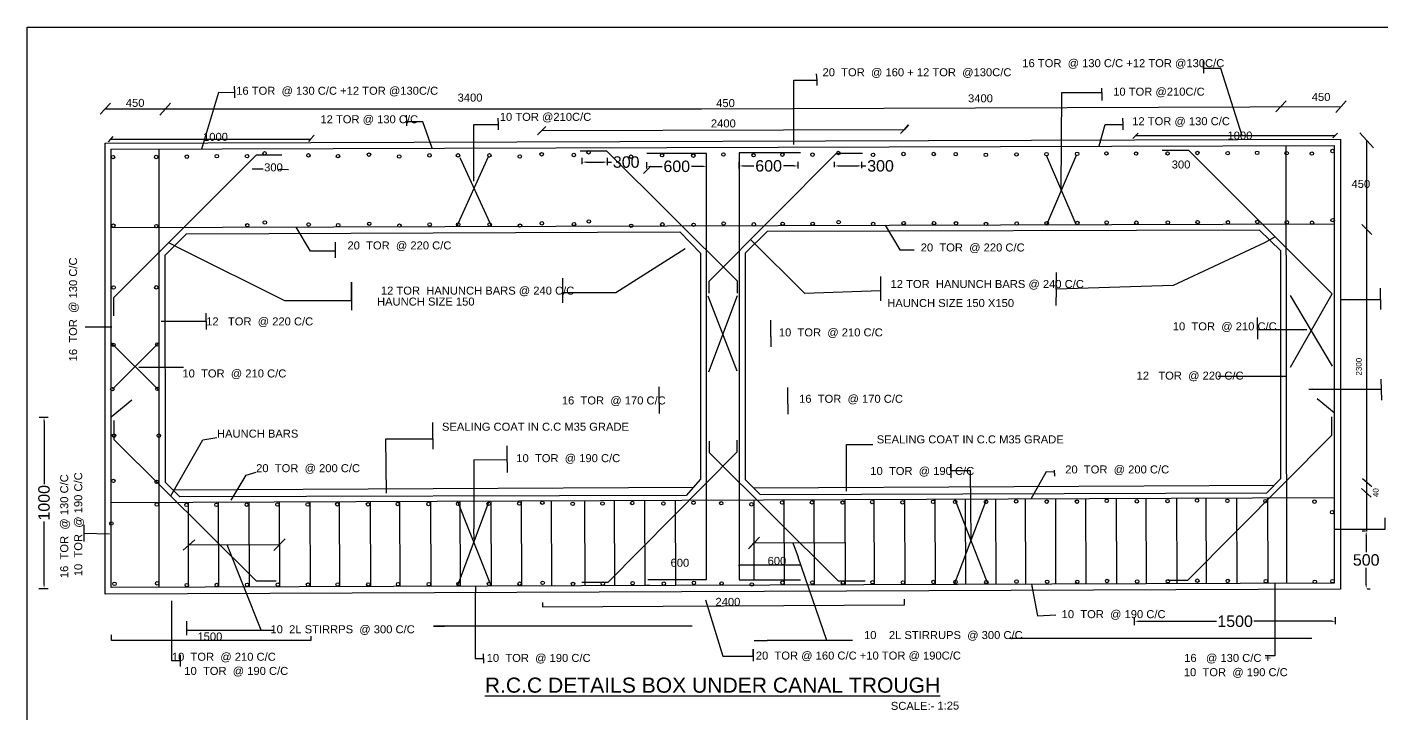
# Model space of a CAD drawing. Header units: inches. Extents: x 77.3 to 167.4, y 41.8 to 104.8.
# Drawn here: x 77.4 to 136.6, y 74.7 to 104.8 of the extents above; entities that cross this region are included whole.
import ezdxf

# ---------------------------------------------------------------- set-up
doc = ezdxf.new("R2010")
doc.units = ezdxf.units.IN
doc.header["$MEASUREMENT"] = 0
doc.layers.add('DRAWING', color=7, linetype='Continuous')
doc.styles.get("Standard").update_dxf_attribs({"font": 'arial.ttf'})
doc.dimstyles.get("Standard").update_dxf_attribs({"dimtxt": 0.18, "dimasz": 0.18, "dimexe": 0.18, "dimexo": 0.0625, "dimgap": 0.09, "dimtad": 0, "dimtih": 1, "dimtoh": 1, "dimdec": 4, "dimzin": 0, "dimdsep": 46, "dimtxsty": 'Standard', "dimcen": 0.09, "dimadec": 0, "dimazin": 0, "dimtfac": 1, "dimtdec": 4, "dimtofl": 0, "dimtmove": 0, "dimatfit": 3, "dimfxl": 1, "dimtolj": 1, "dimtzin": 0, "dimarcsym": 0})

# ---------------------------------------------------------------- blocks, each defined once
blk = doc.blocks.new('*D12')
at = {"layer": 'Defpoints', "color": 0, "transparency": 16777216}
for p in [(77.876, 87.7), (77.852, 80.217), (78.146, 80.217)]:
    blk.add_point(p, dxfattribs=at)
at = {"layer": 'DRAWING', "color": 0, "lineweight": -2, "transparency": 16777216}
for p, q in [((77.938, 87.7), (78.326, 87.7)), ((78.146, 87.52), (78.146, 84.771)), ((78.146, 80.397), (78.146, 83.146)), ((77.915, 80.217), (78.326, 80.217))]:
    blk.add_line(p, q, dxfattribs=at)
at = {"layer": 'DRAWING', "color": 0, "transparency": 16777216}
for points in [[(78.116, 87.52), (78.176, 87.52), (78.146, 87.7)], [(78.116, 80.397), (78.176, 80.397), (78.146, 80.217)]]:
    blk.add_solid(points, dxfattribs=at)
at = {"layer": 'DRAWING', "color": 0, "transparency": 16777216, "insert": (78.146, 83.959), "char_height": 0.5, "attachment_point": 5, "rotation": 90}
blk.add_mtext('\\A1;1000', dxfattribs=at)
blk = doc.blocks.new('*D13')
at = {"layer": 'Defpoints', "color": 0, "transparency": 16777216}
for p in [(135.984, 82.716), (135.944, 80.197), (135.957, 80.197)]:
    blk.add_point(p, dxfattribs=at)
at = {"layer": 'DRAWING', "color": 0, "lineweight": -2, "transparency": 16777216}
for p, q in [((135.921, 82.716), (135.777, 82.716)), ((135.957, 82.536), (135.957, 81.802)), ((135.957, 80.377), (135.957, 81.111)), ((136.006, 80.197), (136.137, 80.197))]:
    blk.add_line(p, q, dxfattribs=at)
at = {"layer": 'DRAWING', "color": 0, "transparency": 16777216}
for points in [[(135.927, 82.536), (135.987, 82.536), (135.957, 82.716)], [(135.927, 80.377), (135.987, 80.377), (135.957, 80.197)]]:
    blk.add_solid(points, dxfattribs=at)
at = {"layer": 'DRAWING', "color": 0, "transparency": 16777216, "insert": (135.957, 81.456), "char_height": 0.5, "attachment_point": 5}
blk.add_mtext('\\A1;500', dxfattribs=at)
blk = doc.blocks.new('*D14')
at = {"layer": 'Defpoints', "color": 0, "transparency": 16777216}
for p in [(125.828, 78.544), (134.621, 78.777), (134.621, 78.583)]:
    blk.add_point(p, dxfattribs=at)
at = {"layer": 'DRAWING', "color": 0, "lineweight": -2, "transparency": 16777216}
for p, q in [((125.828, 78.607), (125.828, 78.957)), ((134.621, 78.645), (134.621, 78.957)), ((126.008, 78.777), (129.412, 78.777)), ((134.441, 78.777), (131.037, 78.777))]:
    blk.add_line(p, q, dxfattribs=at)
at = {"layer": 'DRAWING', "color": 0, "transparency": 16777216}
for points in [[(126.008, 78.807), (126.008, 78.747), (125.828, 78.777)], [(134.441, 78.807), (134.441, 78.747), (134.621, 78.777)]]:
    blk.add_solid(points, dxfattribs=at)
at = {"layer": 'DRAWING', "color": 0, "transparency": 16777216, "insert": (130.225, 78.777), "char_height": 0.5, "attachment_point": 5}
blk.add_mtext('\\A1;1500', dxfattribs=at)
blk = doc.blocks.new('*D15')
at = {"layer": 'Defpoints', "color": 0, "transparency": 16777216}
for p in [(101.678, 98.697), (102.779, 98.856), (102.779, 98.659)]:
    blk.add_point(p, dxfattribs=at)
at = {"layer": 'DRAWING', "color": 0, "lineweight": -2, "transparency": 16777216}
for p, q in [((101.678, 98.759), (101.678, 99.036)), ((102.779, 98.721), (102.779, 99.036)), ((101.858, 98.856), (102.599, 98.856)), ((102.779, 98.856), (102.959, 98.856))]:
    blk.add_line(p, q, dxfattribs=at)
at = {"layer": 'DRAWING', "color": 0, "transparency": 16777216}
for points in [[(101.858, 98.886), (101.858, 98.826), (101.678, 98.856)], [(102.599, 98.886), (102.599, 98.826), (102.779, 98.856)]]:
    blk.add_solid(points, dxfattribs=at)
at = {"layer": 'DRAWING', "color": 0, "transparency": 16777216, "insert": (103.6, 98.856), "char_height": 0.5, "attachment_point": 5}
blk.add_mtext('\\A1;300', dxfattribs=at)
blk = doc.blocks.new('*D16')
at = {"layer": 'Defpoints', "color": 0, "transparency": 16777216}
for p in [(104.509, 98.51), (107.112, 98.669), (107.112, 98.51)]:
    blk.add_point(p, dxfattribs=at)
at = {"layer": 'DRAWING', "color": 0, "lineweight": -2, "transparency": 16777216}
for p, q in [((104.509, 98.573), (104.509, 98.849)), ((104.689, 98.669), (105.168, 98.669)), ((106.932, 98.669), (106.453, 98.669)), ((107.112, 98.573), (107.112, 98.849))]:
    blk.add_line(p, q, dxfattribs=at)
at = {"layer": 'DRAWING', "color": 0, "transparency": 16777216}
for points in [[(104.689, 98.699), (104.689, 98.639), (104.509, 98.669)], [(106.932, 98.699), (106.932, 98.639), (107.112, 98.669)]]:
    blk.add_solid(points, dxfattribs=at)
at = {"layer": 'DRAWING', "color": 0, "transparency": 16777216, "insert": (105.811, 98.669), "char_height": 0.5, "attachment_point": 5}
blk.add_mtext('\\A1;600', dxfattribs=at)
blk = doc.blocks.new('*D17')
at = {"layer": 'Defpoints', "color": 0, "transparency": 16777216}
for p in [(108.543, 98.52), (111.114, 98.689), (111.114, 98.52)]:
    blk.add_point(p, dxfattribs=at)
at = {"layer": 'DRAWING', "color": 0, "lineweight": -2, "transparency": 16777216}
for p, q in [((108.543, 98.582), (108.543, 98.869)), ((108.723, 98.689), (109.185, 98.689)), ((110.934, 98.689), (110.471, 98.689)), ((111.114, 98.582), (111.114, 98.869))]:
    blk.add_line(p, q, dxfattribs=at)
at = {"layer": 'DRAWING', "color": 0, "transparency": 16777216}
for points in [[(108.723, 98.719), (108.723, 98.659), (108.543, 98.689)], [(110.934, 98.719), (110.934, 98.659), (111.114, 98.689)]]:
    blk.add_solid(points, dxfattribs=at)
at = {"layer": 'DRAWING', "color": 0, "transparency": 16777216, "insert": (109.828, 98.689), "char_height": 0.5, "attachment_point": 5}
blk.add_mtext('\\A1;600', dxfattribs=at)
blk = doc.blocks.new('*D18')
at = {"layer": 'Defpoints', "color": 0, "transparency": 16777216}
for p in [(112.715, 98.567), (113.9, 98.689), (113.9, 98.529)]:
    blk.add_point(p, dxfattribs=at)
at = {"layer": 'DRAWING', "color": 0, "lineweight": -2, "transparency": 16777216}
for p, q in [((112.715, 98.629), (112.715, 98.869)), ((112.895, 98.689), (113.72, 98.689)), ((113.9, 98.592), (113.9, 98.869)), ((113.9, 98.689), (114.08, 98.689))]:
    blk.add_line(p, q, dxfattribs=at)
at = {"layer": 'DRAWING', "color": 0, "transparency": 16777216}
for points in [[(112.895, 98.719), (112.895, 98.659), (112.715, 98.689)], [(113.72, 98.719), (113.72, 98.659), (113.9, 98.689)]]:
    blk.add_solid(points, dxfattribs=at)
at = {"layer": 'DRAWING', "color": 0, "transparency": 16777216, "insert": (114.721, 98.689), "char_height": 0.5, "attachment_point": 5}
blk.add_mtext('\\A1;300', dxfattribs=at)

msp = doc.modelspace()

# ---------------------------------------------------------------- linework, layer by layer
at = {"layer": 'DRAWING'}
msp.add_lwpolyline([(77.40408, 104.7599), (167.37629, 104.7599), (167.37629, 41.8394), (77.40408, 41.8394)], close=True, dxfattribs=at)
for points in [[(130.52943, 100.00591), (129.59657, 102.95439), (128.83645, 102.95439), (128.83645, 103.28219), (128.83645, 102.95439), (128.83645, 102.74736)], [(111.90965, 102.71468), (111.92925, 102.43626), (111.92925, 102.20005)], [(86.45386, 102.18233), (86.47346, 101.90391), (86.47346, 101.6677)], [(122.62328, 97.63323), (122.64473, 101.89797), (124.39778, 101.89797), (124.39778, 102.08586)], [(124.39778, 101.89797), (124.39778, 101.54783)], [(80.60339, 100.95102), (81.05305, 101.43389)], [(80.82822, 101.19246), (83.46094, 101.19246), (83.67853, 101.43389)], [(83.4459, 101.1804), (106.888, 101.1804), (134.85662, 101.28065), (135.07719, 101.5362)], [(132.0015, 101.05899), (132.45579, 101.52948)], [(83.46094, 101.19246), (83.20611, 100.90968)], [(93.98529, 100.90145), (93.99302, 100.61832), (93.99302, 100.44403)], [(97.9889, 100.78301), (98.0085, 100.50459), (98.0085, 100.26838)], [(125.29952, 100.78479), (125.31912, 100.50637), (125.31912, 100.27016)], [(134.85662, 101.28065), (134.63125, 101.01954)], [(100.08556, 100.42027), (99.72779, 100.04647)], [(99.90667, 100.23337), (115.76161, 100.28921), (115.94876, 100.4926), (115.76161, 100.28921), (115.59648, 100.11331)], [(125.87256, 100.00591), (125.98638, 100.11994)], [(134.70601, 100.12755), (134.49286, 99.91975)], [(135.98391, 82.71591), (135.98391, 99.80011), (135.68181, 100.13622), (135.98391, 99.80011), (136.27079, 99.48093)], [(80.81033, 99.69137), (134.83655, 99.85656), (134.83655, 80.18852), (80.81257, 79.96511), (80.81257, 99.69138)], [(80.96961, 99.74128), (81.16739, 99.96872)], [(81.06581, 99.42454), (134.56287, 99.58857), (134.56287, 80.44337), (81.08597, 80.2522), (81.08597, 99.42461)], [(81.0685, 99.855), (89.80037, 99.86098), (89.95021, 100.03456)], [(89.80037, 99.86098), (89.71502, 99.76211)], [(134.58421, 100.00591), (125.87256, 100.00591), (125.75584, 99.88898)], [(132.48031, 80.43593), (132.45838, 99.58212)], [(81.19445, 92.13918), (81.19445, 92.93772), (87.43854, 99.18015), (88.54288, 99.18015)], [(83.16993, 99.431), (83.16488, 80.25963)], [(96.19915, 96.03794), (97.57407, 99.10651)], [(96.33224, 99.05746), (97.71424, 96.04269)], [(101.58798, 99.35181), (102.73995, 99.35181), (108.44971, 93.66083), (108.44971, 93.12473)], [(104.54412, 80.59785), (107.11241, 80.59785), (107.11241, 99.23842), (104.49703, 99.23842)], [(107.22195, 93.12034), (107.22195, 93.64795), (112.79361, 99.24814), (113.92969, 99.24814)], [(111.21604, 99.26668), (108.54319, 99.26668), (108.54319, 80.59224), (110.93005, 80.59224), (111.22284, 80.59224)], [(123.26927, 99.14914), (121.97789, 96.11873)], [(123.26989, 96.12278), (121.978, 99.1406)], [(132.65325, 89.88569), (134.46181, 93.09017), (128.20173, 99.36177), (127.02961, 99.36756)], [(104.65946, 98.669), (104.3578, 98.35118)], [(81.08597, 95.99058), (134.56287, 96.15818)], [(90.89264, 94.96651), (89.79305, 94.96651), (89.16469, 96.0159)], [(135.76973, 96.12979), (136.20104, 95.68591)], [(83.44346, 94.78812), (84.37179, 95.72506), (105.95179, 95.80754), (106.85457, 94.87729), (106.85457, 84.99864), (106.22225, 84.28045), (84.08815, 84.21496), (83.45638, 84.83949), (83.44346, 94.78812)], [(109.45054, 84.31537), (131.6177, 84.40042), (132.22707, 85.02435), (132.22707, 94.97794), (131.29803, 95.88378), (109.76471, 95.81534), (108.80871, 94.87568), (108.80871, 84.97224), (109.45054, 84.31537)], [(114.71345, 93.22774), (111.41328, 93.11389), (109.03989, 95.4752)], [(84.14821, 95.04665), (88.65313, 92.79752)], [(90.89264, 94.66452), (90.89264, 95.35478)], [(100.81966, 93.15907), (103.14252, 93.15907), (106.18379, 95.07516)], [(131.50816, 95.32503), (127.51734, 93.46703), (122.39867, 93.30337), (122.40831, 94.03502)], [(88.65313, 92.79752), (91.59372, 92.79752), (91.59372, 93.59966)], [(91.59372, 93.59966), (91.59372, 92.79752), (91.59372, 92.38401)], [(100.81966, 93.78297), (100.81966, 92.70407)], [(114.71345, 93.85017), (114.71345, 92.78383)], [(108.45341, 93.01011), (107.19713, 89.67581)], [(122.39867, 93.30337), (122.38903, 92.59097)], [(134.48542, 89.93009), (132.649, 93.02435)], [(136.57687, 92.84618), (136.57814, 93.33872)], [(108.45673, 89.71438), (107.17987, 92.99428)], [(136.57687, 92.84618), (136.57575, 92.41371)], [(83.80001, 91.90124), (85.23406, 91.90124), (85.23406, 92.25037)], [(85.23406, 91.90124), (85.23406, 91.52959)], [(109.92997, 91.23465), (109.92757, 91.94908)], [(131.20868, 91.51802), (131.20868, 92.05855)], [(109.92997, 91.23465), (109.93149, 90.78354)], [(131.20868, 91.51802), (131.20868, 91.10829)], [(81.08597, 90.95499), (83.16715, 88.87809)], [(81.1332, 88.92771), (83.1677, 90.95499)], [(105.03917, 88.31613), (105.03677, 89.03057)], [(110.66708, 88.28993), (110.66468, 89.00436)], [(136.60261, 89.36278), (136.62103, 88.44277)], [(81.08597, 87.71358), (81.9868, 88.4654)], [(105.03917, 88.31613), (105.04069, 87.86503)], [(110.66708, 88.28993), (110.6686, 87.83882)], [(133.81707, 88.52006), (134.56287, 87.90922)], [(134.44381, 87.71949), (134.44625, 86.90657), (128.13801, 80.55967), (127.28591, 80.55563)], [(88.29578, 80.53662), (87.43925, 80.53662), (81.20569, 86.7187), (81.20569, 87.55531)], [(95.14574, 86.75646), (95.14334, 87.47089)], [(95.14574, 86.75646), (95.14726, 86.30535)], [(108.43334, 86.69143), (108.43334, 86.1679), (102.79402, 80.47514), (101.66694, 80.47514)], [(114.05501, 80.53061), (112.88498, 80.53061), (107.24072, 86.14172), (107.24072, 86.65217)], [(98.39773, 85.73567), (98.39533, 86.4501)], [(98.39742, 85.8279), (96.93846, 85.83758), (96.94262, 84.02073)], [(98.39773, 85.73567), (98.39925, 85.28456)], [(118.65587, 85.35188), (117.79529, 85.35188), (117.79529, 85.65458), (117.79529, 85.35188), (117.79529, 85.05459)], [(118.67741, 82.31982), (118.65587, 85.35188)], [(122.33332, 85.2925), (121.96459, 85.30597), (121.29321, 84.12137)], [(122.33347, 85.24855), (122.33302, 85.3823)], [(109.16094, 84.61176), (131.93769, 84.72805)], [(122.33347, 85.24855), (122.33387, 85.12867)], [(135.79143, 85.02566), (136.20997, 84.66497)], [(134.56287, 84.17621), (81.08597, 83.9552)], [(83.77227, 84.52723), (106.53841, 84.63955)], [(121.07499, 80.39516), (121.05959, 84.12041)], [(122.36438, 84.1258), (122.3777, 80.39981)], [(123.71578, 80.4046), (123.70038, 84.13132)], [(125.02309, 84.13679), (125.03642, 80.40932)], [(126.34536, 80.414), (126.32995, 84.14219)], [(127.6623, 84.14769), (127.67564, 80.41875)], [(128.97047, 80.42338), (128.95506, 84.15304)], [(130.31136, 80.42818), (130.29594, 84.15858)], [(131.64676, 84.16416), (131.6601, 80.433)], [(135.75587, 84.57859), (136.17457, 84.20058)], [(84.46869, 80.26429), (84.46869, 83.96699)], [(85.78864, 80.26901), (85.77333, 83.97457)], [(87.10126, 83.98006), (87.11451, 80.27375)], [(88.45712, 80.27855), (88.4418, 83.9856)], [(89.7661, 83.99107), (89.77936, 80.28328)], [(91.07842, 80.28792), (91.06309, 83.99643)], [(92.40073, 84.00196), (92.41399, 80.2927)], [(93.71844, 80.29736), (93.70311, 84.00734)], [(95.04532, 84.01289), (95.05859, 80.30215)], [(96.2207, 80.3063), (97.61551, 84.02351)], [(96.2213, 84.01775), (97.69354, 80.31157)], [(96.358, 80.3068), (96.34266, 84.01825)], [(96.94262, 84.02073), (96.94262, 82.82394)], [(97.6782, 84.02377), (97.69147, 80.31156)], [(100.44377, 80.3214), (99.03083, 80.31635), (99.01548, 84.0293)], [(100.34211, 80.32104), (100.32677, 84.03472)], [(101.77222, 84.04069), (101.7855, 80.3262)], [(103.10109, 80.3309), (103.08573, 84.04612)], [(104.63926, 80.3364), (104.42769, 80.33564), (104.41233, 84.0516)], [(105.73647, 84.05708), (105.74976, 80.34037)], [(109.17593, 84.07129), (109.17921, 80.59224)], [(110.52396, 80.35744), (110.50859, 84.0768)], [(111.83299, 80.36212), (111.81761, 84.08221)], [(113.15409, 84.08773), (113.1674, 80.36689)], [(114.4634, 80.37152), (114.44802, 84.09308)], [(115.77561, 84.09857), (115.78892, 80.37626)], [(117.12553, 80.38104), (117.11014, 84.10408)], [(119.35451, 84.11336), (117.94659, 80.38397)], [(119.43081, 80.38928), (117.9797, 84.10768)], [(118.41909, 84.10949), (118.4324, 80.38571)], [(119.74363, 84.11497), (119.75694, 80.39044)], [(79.88592, 82.99074), (79.88942, 82.27342)], [(134.56287, 82.81071), (136.78488, 82.80479), (136.78488, 83.30251)], [(79.88767, 82.63208), (81.01038, 82.60234)], [(84.74487, 82.34501), (84.23294, 81.88488)], [(88.68105, 82.38478), (88.19756, 81.8792)], [(109.43344, 82.45909), (108.94288, 81.94691)], [(84.48891, 82.11495), (88.44947, 82.13132)], [(87.63444, 78.39376), (86.14984, 82.11779)], [(108.94288, 81.94691), (109.18816, 82.203), (113.14099, 82.21643)], [(108.54319, 81.18211), (108.54319, 81.2435), (111.20499, 81.2435)], [(112.37881, 77.93263), (111.1261, 81.58319)], [(84.10296, 77.05117), (83.73411, 77.05117), (83.73411, 79.67577)], [(97.00059, 79.73083), (97.00059, 77.14773), (97.35645, 77.14773), (97.35645, 77.35857)], [(99.94624, 79.5986), (99.94624, 79.41593), (115.76633, 79.49105), (115.76633, 79.74332)], [(107.07101, 79.71973), (107.82032, 77.25467), (109.15075, 77.25277), (109.15075, 77.56305)], [(84.36946, 78.78572), (84.36946, 78.17222)], [(84.36946, 78.39376), (88.1805, 78.39376)], [(89.81353, 78.13267), (89.81353, 77.93697), (81.09452, 77.93697), (81.09452, 78.1908)], [(113.48948, 77.93058), (109.76821, 77.93743)], [(84.10296, 77.30442), (84.10296, 76.79792)], [(97.35645, 77.14773), (97.35645, 76.94259)], [(109.15075, 77.56305), (109.15031, 77.25277), (109.15031, 77.03405)]]:
    msp.add_lwpolyline(points, dxfattribs=at)
for centre in [(81.16259, 99.07672), (83.04872, 99.07892), (84.38636, 99.09659), (85.69804, 99.11662), (87.02172, 99.11562), (87.78771, 99.23836), (89.70486, 99.15034), (90.9986, 99.11843), (92.35622, 99.18225), (93.67392, 99.10269), (94.99961, 99.15055), (96.24543, 99.15055), (97.61903, 99.15055), (98.94471, 99.10269), (99.90303, 99.19841), (101.30857, 99.16651), (101.95439, 99.28338), (103.80768, 99.09387), (105.16846, 99.15582), (106.53647, 99.13819), (107.85153, 99.19109), (109.16904, 99.15597), (110.43114, 99.18242), (111.7462, 99.18242), (112.88043, 99.25234), (114.39155, 99.17506), (115.72426, 99.21032), (117.04814, 99.21032), (118.01016, 99.2015), (119.32522, 99.17506), (120.66676, 99.19269), (121.97723, 99.20154), (123.31877, 99.21917), (124.59852, 99.2368), (125.89592, 99.22799), (127.27276, 99.2368), (128.57709, 99.25445), (129.90097, 99.24564), (131.18955, 99.26327), (132.47792, 99.24555), (133.58136, 99.228), (134.4816, 99.34261), (81.17559, 96.07789), (83.05819, 96.05738), (87.03118, 96.09408), (87.79718, 96.21683), (89.71433, 96.1288), (91.00807, 96.09689), (92.36569, 96.16071), (93.68339, 96.08115), (95.00908, 96.12901), (96.2549, 96.12901), (97.6285, 96.12901), (98.95418, 96.08115), (99.9125, 96.17687), (101.31804, 96.14497), (101.96386, 96.26184), (103.81715, 96.07233), (105.17793, 96.13428), (106.54594, 96.11665), (107.861, 96.16955), (109.17851, 96.13444), (110.44061, 96.16088), (111.75566, 96.16088), (112.8899, 96.2308), (114.40102, 96.15352), (115.73373, 96.18878), (117.05761, 96.18878), (118.01963, 96.17997), (119.33469, 96.15352), (120.67622, 96.17115), (121.9867, 96.18), (123.32824, 96.19763), (124.60799, 96.21526), (125.90539, 96.20645), (127.28223, 96.21526), (128.58656, 96.23291), (129.91044, 96.2241), (131.19902, 96.24173), (132.48739, 96.22401), (133.59083, 96.20646), (134.49107, 96.32107), (81.18932, 93.37093), (83.05313, 93.3786), (81.17248, 90.86866), (83.0947, 90.88225), (81.1332, 88.92771), (83.10231, 88.94279), (81.20569, 86.89556), (83.16663, 86.89554), (81.17592, 84.91533), (83.06629, 84.87347), (124.61156, 84.04567), (128.5593, 84.05752), (129.88789, 84.04567), (83.07746, 83.88205), (84.37178, 83.86544), (85.6819, 83.87086), (87.0091, 83.87487), (88.35038, 83.88189), (89.67395, 83.8844), (90.97166, 83.89272), (92.30858, 83.89382), (93.61168, 83.90363), (94.95318, 83.90327), (96.25123, 83.91454), (97.58606, 83.91268), (98.92406, 83.92559), (99.932, 83.96135), (101.26059, 83.91395), (102.56546, 83.9258), (103.86427, 83.94964), (105.22845, 83.92594), (106.54517, 83.96148), (107.75514, 83.93779), (109.08035, 83.88874), (110.41717, 83.97309), (111.72618, 83.9785), (113.06198, 83.96801), (114.3566, 83.98937), (115.68351, 83.97738), (117.01871, 84.00037), (117.98454, 83.99739), (119.3328, 83.99828), (120.64952, 84.02198), (121.98997, 84.01013), (123.3067, 84.01013), (125.92829, 84.02198), (127.26874, 84.03383), (131.55469, 84.03412), (133.69573, 84.01013), (134.46596, 83.54801), (81.08597, 83.05391), (117.03361, 80.49574), (117.99943, 80.49276), (119.34769, 80.49364), (120.66442, 80.51734), (122.00487, 80.50549), (123.32159, 80.50549), (124.62646, 80.54104), (125.94318, 80.51734), (127.28364, 80.52919), (128.5742, 80.55289), (129.90279, 80.54104), (131.56958, 80.52948), (133.71062, 80.50549), (134.48186, 80.53188), (81.22759, 80.41452), (83.08943, 80.43466), (84.38668, 80.36081), (85.69679, 80.36622), (87.02399, 80.37024), (88.36527, 80.37725), (89.68884, 80.37976), (90.98656, 80.38809), (92.32348, 80.38918), (93.62657, 80.399), (94.96807, 80.39864), (96.26613, 80.40991), (97.60095, 80.40805), (98.93895, 80.42095), (99.9469, 80.45671), (101.27549, 80.40932), (102.58035, 80.42117), (103.87916, 80.445), (105.24334, 80.4213), (106.56007, 80.45685), (107.77003, 80.43315), (109.09524, 80.3841), (110.43206, 80.46845), (111.74108, 80.47386), (113.07688, 80.46337), (114.37149, 80.48473), (115.6984, 80.47275)]:
    msp.add_circle(centre, 0.07557, dxfattribs=at)

# ---------------------------------------------------------------- texts
for s, height, p in [('16 TOR  @ 130 C/C +12 TOR @130C/C', 0.35, (120.92029, 103.0076)), ('20  TOR  @ 160 + 12 TOR  @130C/C', 0.35, (112.18421, 102.60963)), ('16 TOR  @ 130 C/C +12 TOR @130C/C', 0.35, (86.5471, 101.80133)), ('10 TOR @210C/C', 0.35, (124.8936, 101.76157)), ('450', 0.35, (81.72119, 101.27181)), ('3400', 0.35, (96.22835, 101.50231)), ('450', 0.35, (107.53508, 101.26203)), ('3400', 0.35, (118.54713, 101.47106)), ('450', 0.35, (133.5766, 101.53048)), ('12 TOR @ 130 C/C', 0.35, (90.22903, 100.55402)), ('10 TOR @210C/C', 0.35, (98.07202, 100.66024)), ('2400', 0.35, (107.30455, 100.37238)), ('12 TOR @ 130 C/C', 0.35, (125.72522, 100.46938)), ('1000', 0.35, (85.09721, 99.78556)), ('1000', 0.35, (129.8922, 99.84144)), ('300', 0.35, (127.45389, 98.57656)), ('300', 0.35, (87.76946, 98.45027)), ('450', 0.35, (135.31537, 97.72803)), ('20  TOR  @ 220 C/C', 0.35, (91.4122, 95.03778)), ('20  TOR  @ 220 C/C', 0.35, (116.47803, 94.94799)), ('12 TOR  HANUNCH BARS @ 240 C/C', 0.35, (115.15828, 93.35001)), ('12 TOR  HANUNCH BARS @ 240 C/C', 0.35, (92.87441, 93.06164)), ('HAUNCH SIZE 150', 0.35, (92.70543, 92.58244)), ('HAUNCH SIZE 150 X150', 0.35, (115.01552, 92.51837)), ('12   TOR  @ 220 C/C', 0.35, (85.23406, 91.71541)), ('10  TOR  @ 210 C/C', 0.35, (127.5, 91.5)), ('10  TOR  @ 210 C/C', 0.35, (110.27493, 91.23533)), ('10  TOR  @ 210 C/C', 0.35, (84.19412, 89.43962)), ('12   TOR  @ 220 C/C', 0.35, (125.91639, 89.34473)), ('16  TOR  @ 170 C/C', 0.35, (100.78579, 88.25888)), ('16  TOR  @ 170 C/C', 0.35, (111.15929, 88.33163)), ('HAUNCH BARS', 0.35, (85.70683, 86.80754)), ('SEALING COAT IN C.C M35 GRADE ', 0.35, (95.54486, 87.10972)), ('SEALING COAT IN C.C M35 GRADE ', 0.35, (114.55435, 86.55639)), ('10  TOR  @ 190 C/C', 0.35, (98.79466, 85.7353)), ('20  TOR  @ 200 C/C', 0.35, (87.4193, 85.29716)), ('10  TOR  @ 190 C/C', 0.35, (114.27364, 85.17534)), ('20  TOR  @ 200 C/C', 0.35, (122.79708, 85.24231)), ('600', 0.35, (105.53961, 81.16127)), ('600', 0.35, (109.78251, 81.2435)), ('2400', 0.35, (107.50408, 79.45182)), ('10  TOR  @ 190 C/C', 0.35, (122.63904, 78.9146)), ('1500', 0.35, (84.85247, 77.93697)), ('10  2L STIRRPS  @ 300 C/C', 0.35, (88.04408, 78.25292)), ('10    2L STIRRUPS  @ 300 C/C', 0.35, (114, 78)), ('10  TOR  @ 210 C/C', 0.35, (83.73411, 77.05117)), ('10  TOR  @ 190 C/C', 0.35, (97.5, 77)), ('20  TOR @ 160 C/C +10 TOR @ 190C/C', 0.35, (109.26837, 77.10338)), ('16   @ 130 C/C +', 0.35, (128, 77)), ('10  TOR  @ 190 C/C', 0.35, (84.27848, 76.43174)), ('10  TOR  @ 190 C/C', 0.35, (127.98266, 76.37654)), ('%%UR.C.C DETAILS BOX UNDER CANAL TROUGH', 0.6595702, (97.41888, 75.65535)), ('SCALE:-', 0.35, (115.17148, 74.9029)), ('1:25', 0.35, (117.20811, 74.91568))]:
    msp.add_text(s, height=height, dxfattribs=at).set_placement(p)
for s, height, p in [('16  TOR  @ 130 C/C', 0.35, (79.58937, 90.14297)), ('2300', 0.25, (135.75896, 89.52242)), ('16  TOR  @ 130 C/C', 0.35, (79.20288, 80.66466)), ('10  TOR  @ 190 C/C', 0.35, (79.81571, 80.74735)), ('40', 0.25, (136.49861, 84.2103))]:
    msp.add_text(s, height=height, rotation=90, dxfattribs=at).set_placement(p)

# ---------------------------------------------------------------- dimensions: what is measured, and where the dimension line sits
for base, p1, p2, text, picture, middle in [((102.77858, 98.8562), (101.67844, 98.69652), (102.77858, 98.65895), '300', '*D15', (103.59991, 98.8562)), ((107.11241, 98.66905), (104.50863, 98.51009), (107.11241, 98.51009), '600', '*D16', (105.81052, 98.66905)), ((111.1135, 98.68882), (108.54319, 98.51976), (111.1135, 98.51976), '600', '*D17', (109.82835, 98.68882)), ((113.89972, 98.68905), (112.71495, 98.56695), (113.89972, 98.52938), '300', '*D18', (114.72105, 98.68905)), ((134.62089, 78.77706), (125.82845, 78.54403), (134.62089, 78.58282), '1500', '*D14', (130.22467, 78.77706))]:
    dim = msp.add_linear_dim(base=base, p1=p1, p2=p2, text=text, dimstyle='Standard', override={"dimtxt": 0.5}, dxfattribs=at)
    dim.commit()
    dim.dimension.update_dxf_attribs({"geometry": picture, "text_midpoint": middle})
dim = msp.add_linear_dim(base=(78.1456, 80.21748), p1=(77.87581, 87.69956), p2=(77.85206, 80.21748), angle=90, text='1000', dimstyle='Standard', override={"dimtxt": 0.5}, dxfattribs=at)
dim.commit()
dim.dimension.update_dxf_attribs({"geometry": '*D12', "text_midpoint": (78.1456, 83.95852), "text_rotation": 90})
dim = msp.add_linear_dim(base=(135.95697, 80.19691), p1=(135.98391, 82.71591), p2=(135.94377, 80.19691), angle=90, text='500', dimstyle='Standard', override={"dimtxt": 0.5}, dxfattribs=at)
dim.commit()
dim.dimension.update_dxf_attribs({"geometry": '*D13', "text_midpoint": (135.95697, 81.45641)})

# ---------------------------------------------------------------- leaders
for points in [[(85.05014, 99.43676), (85.79361, 101.91316), (86.47346, 101.90391)], [(110.93644, 99.62048), (110.93644, 102.43626), (111.92925, 102.43626)], [(95.11801, 99.46763), (94.7027, 100.61832), (93.99302, 100.61832)], [(96.94188, 98.02515), (96.94188, 100.50459), (98.0085, 100.50459)], [(124.28357, 99.56156), (124.54449, 100.50637), (125.31912, 100.50637)], [(87.73019, 98.54866), (87.25056, 98.54631)], [(88.38146, 98.551), (88.83287, 98.53926)], [(114.91723, 96.09661), (115.56628, 95.02279), (116.19796, 95.02712)], [(131.97039, 95.58618), (131.50816, 95.32503)], [(83.59206, 95.33469), (84.14821, 95.04665)], [(134.83655, 92.85068), (136.57687, 92.84618)], [(83.26995, 91.89356), (83.90123, 91.89356)], [(81.11159, 91.64125), (79.93798, 91.64125)], [(133.35872, 91.51802), (131.20868, 91.51802)], [(82.28732, 89.88749), (84.24668, 89.88749)], [(132.46997, 89.47801), (129.48621, 89.47801)], [(133.45083, 88.92845), (136.61128, 88.92988)], [(83.68663, 84.25825), (85.09474, 86.7062), (85.70683, 86.80754)], [(93.11766, 84.38174), (93.09697, 86.74957), (95.14574, 86.75646)], [(113.23537, 84.46471), (113.23537, 86.5009), (114.38591, 86.5009)], [(86.32261, 84.07673), (86.98513, 85.16205), (87.4193, 85.29716)], [(96.9492, 82.36591), (96.94262, 82.82394)], [(110.88741, 82.20878), (111.1261, 81.58319)], [(97.01035, 80.30913), (97.00059, 79.73083)], [(121.31809, 80.39603), (121.58471, 79.02028), (122.38423, 79.06124)], [(131.96593, 80.43349), (131.96593, 77.2623), (131.54057, 77.2623)], [(106.48958, 78.56551), (95.17865, 78.56551), (95.65583, 78.56551)], [(109.2008, 77.93988), (109.76821, 77.93743)], [(133.58414, 78.02305), (120.37366, 78.02305)]]:
    msp.add_leader(points, dimstyle='Standard', override={"dimtxt": 0.5}, dxfattribs=at)

doc.saveas('drawing.dxf')
